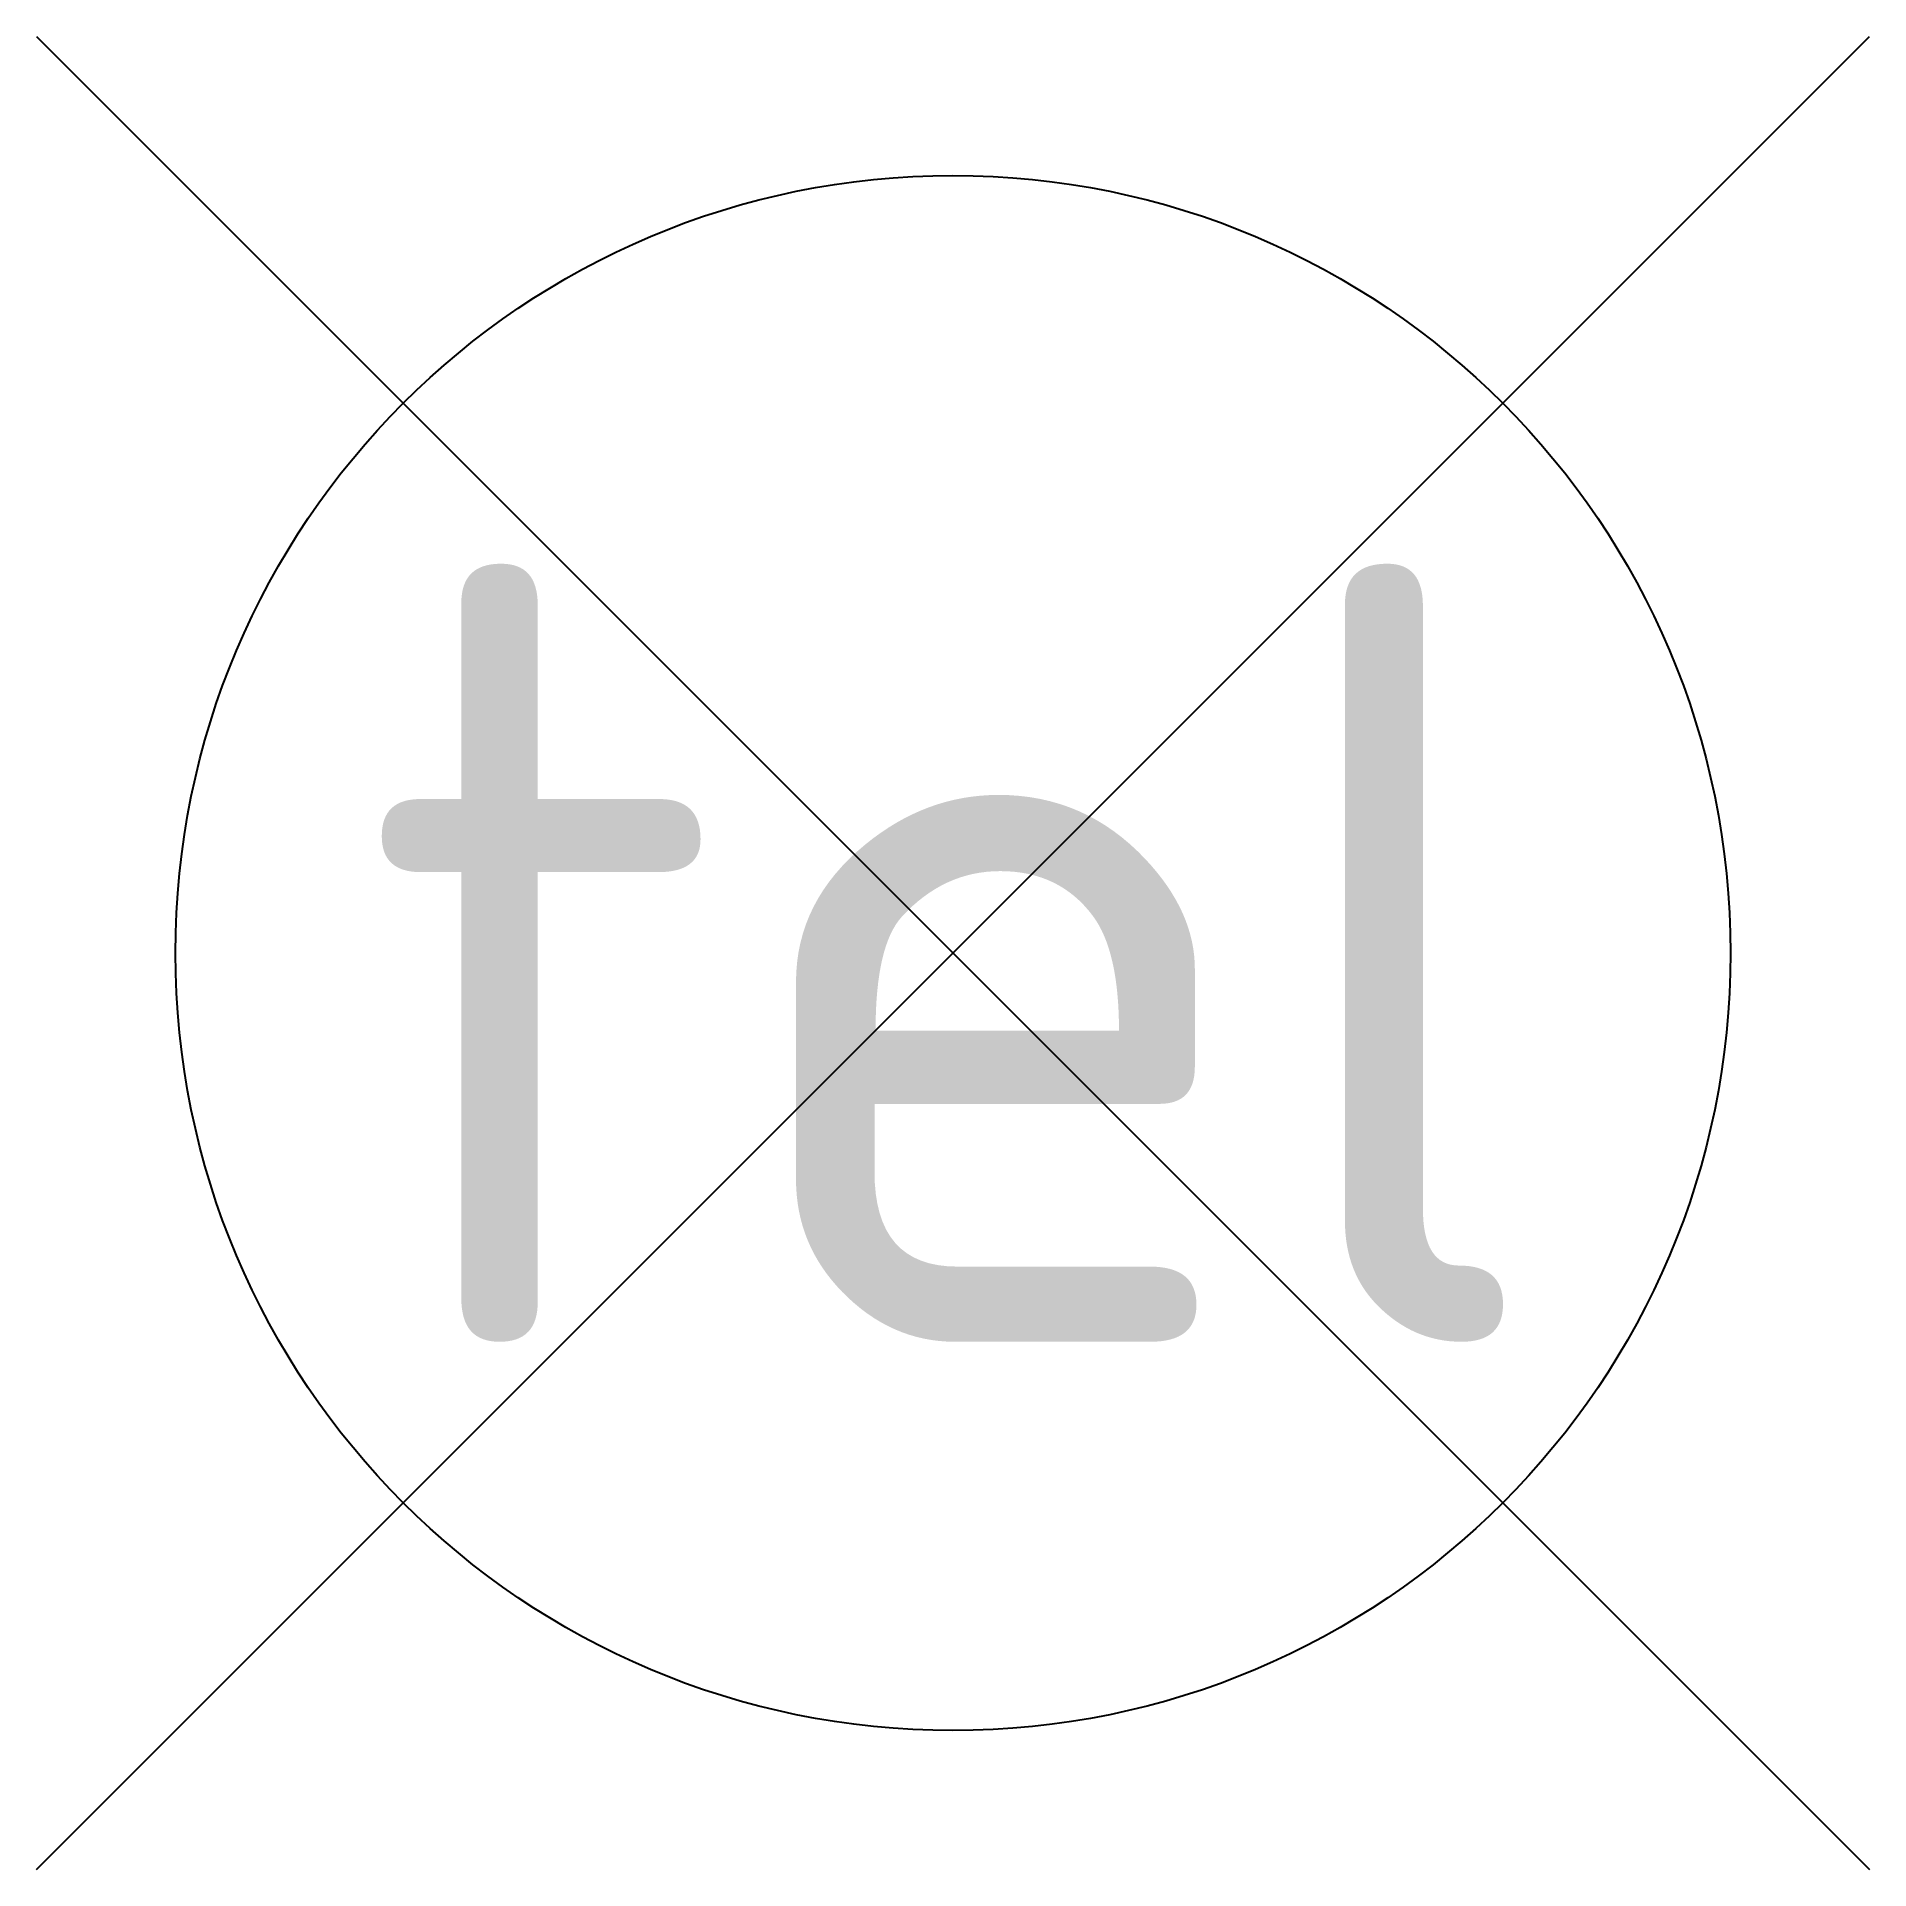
# Model space of a CAD drawing. Header units: metres. Extents: x -2.12 to 2.12, y -2.12 to 2.12.
import ezdxf
from ezdxf.enums import TextEntityAlignment as Align

# ---------------------------------------------------------------- set-up
doc = ezdxf.new("R2010")
doc.units = ezdxf.units.M
doc.styles.add('NLCS-ISO', font='NLCS-ISO.ttf')

msp = doc.modelspace()

# ---------------------------------------------------------------- linework, layer by layer
at = {"flags": 128}
for points in [[(-2.1213, 2.1213), (2.1213, -2.1213)], [(-2.1213, -2.1213), (2.1213, 2.1213)]]:
    msp.add_lwpolyline(points, dxfattribs=at)
msp.add_circle((0, 0), 1.8)

# ---------------------------------------------------------------- texts
at = {"style": 'NLCS-ISO'}
msp.add_text('tel', height=1.8, dxfattribs=at).set_placement((0, 0), align=Align.MIDDLE_CENTER)

doc.saveas('drawing.dxf')
